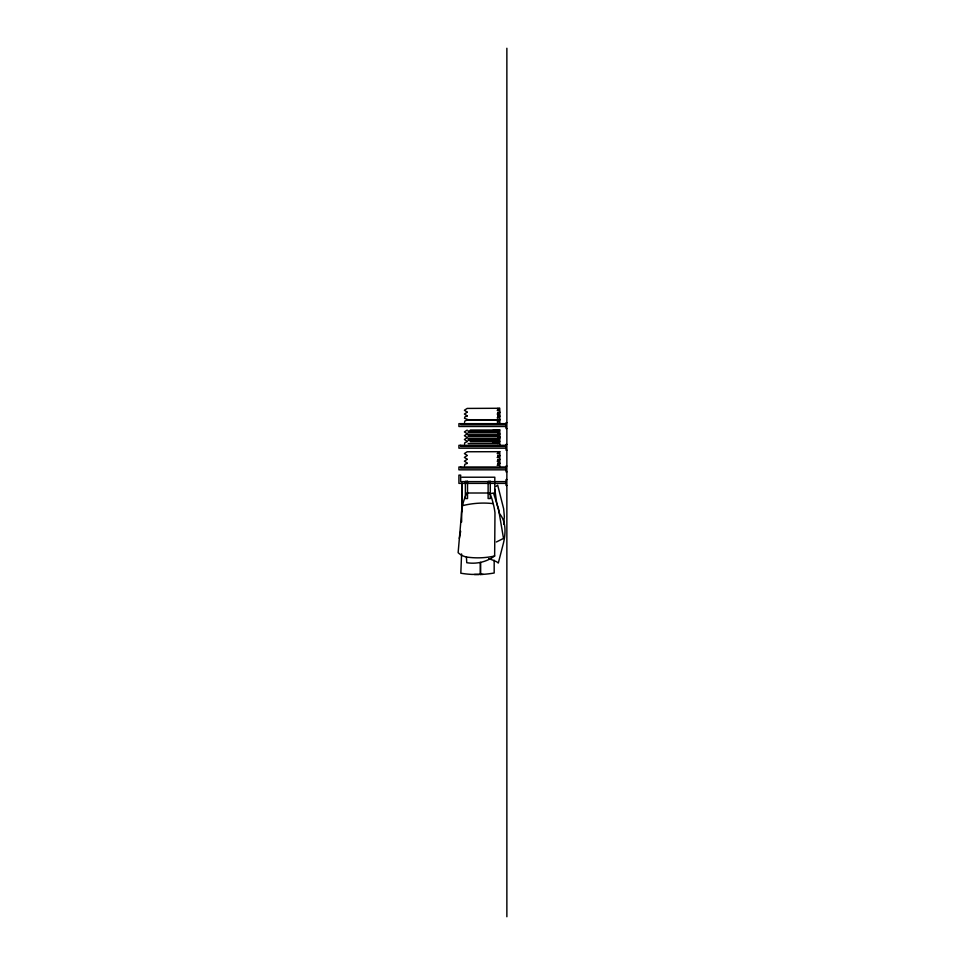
<?xml version="1.0" encoding="UTF-8"?>
<svg xmlns="http://www.w3.org/2000/svg" width="965" height="965" viewBox="0 0 965 965"><rect width="100%" height="100%" fill="white"/><g stroke="black" fill="none" stroke-linecap="round" stroke-linejoin="round"><path stroke-width="1.45" d="M461.62 522.017L461.945 483.115L462.211 511.546M461.584 553.934L460.824 573.222A98.454 98.454 0 0 0 471.933 574.416L483.091 574.344M503.658 524.26L504.345 516.528L503.658 508.808L497.675 485.118L496.046 486.372M459.328 538.422L460.667 531.257M497.819 408.352L497.819 410.246M497.819 415.939L497.819 417.833M497.819 420.004L497.819 421.898M497.819 430.028L497.819 431.91M497.819 441.681L497.819 443.562M497.819 451.692L497.819 453.586M496.384 541.98L503.513 538.422L498.507 508.832L493.501 493.006A84.618 84.618 0 0 1 489.303 493.803M467.193 412.212L464.394 414.033L467.193 415.867M467.193 416.012L464.901 416.88L464.515 418.315L468.17 419.715L499.822 419.715L499.822 417.833L497.144 417.833M467.193 430.088L464.394 431.91L467.193 433.743M467.193 433.888L464.394 435.71L467.193 437.531M467.193 437.676L464.394 439.497L467.193 441.319M467.193 441.741L464.901 442.621L464.515 444.057M467.193 455.552L464.394 457.374L467.193 459.207M467.193 459.352L464.394 461.173L467.193 462.995M467.193 463.405L464.901 464.286L464.515 465.721M494.647 556.009L494.973 512.813A64.812 64.812 0 0 0 493.199 503.621A64.426 64.426 0 0 0 489.75 493.006L466.855 493.006A55.801 55.801 0 0 0 462.826 504.297L462.392 506.251A55.801 55.801 0 0 0 461.294 516.203L458.134 552.692A17.261 17.261 0 0 0 466.421 557.01A77.96 77.96 0 0 0 494.647 556.009A36.911 36.911 0 0 1 466.758 562.704L466.409 556.829M497.988 408.834L499.822 408.267L467.193 408.424L464.394 410.246L467.193 412.067M497.819 409.305L499.822 409.305M497.144 410.246L499.822 410.246L499.822 412.622L497.988 412.622M499.822 412.151L497.759 412.176L497.819 414.033M497.819 413.092L499.822 413.092M497.144 414.033L499.822 414.033L499.822 416.41L497.988 416.41M497.819 415.927L499.822 415.939M497.819 416.88L499.822 416.88M499.822 420.004L467.193 420.065L464.901 420.945L464.515 422.381M497.988 420.475L499.822 419.92M497.819 420.945L499.822 420.945M497.144 421.898L499.822 421.898L499.822 423.78M506.866 422.706L506.046 422.706L506.046 428.532L506.866 428.532M506.046 423.659L458.918 423.659L458.918 426.494L506.323 426.494M506.323 424.733L460.679 424.733L460.679 423.659M470.293 430.028L499.822 430.028M492.572 430.499L499.822 429.944M468.17 430.969L499.822 430.969M468.17 431.91L499.822 431.91L499.822 434.286M468.17 432.863L497.819 432.863M499.822 433.816L497.759 433.852L497.819 435.71M468.17 434.769L499.822 434.769M468.17 435.71L499.822 435.71L499.822 438.086L497.988 438.086M468.17 436.65L499.822 436.65M499.822 437.615L497.759 437.64L497.819 439.497M468.17 438.556L499.822 438.556M468.17 439.497L499.822 439.497L499.822 441.391L497.819 441.391M468.17 440.45L497.819 440.45M470.293 441.681L499.822 441.681L492.572 442.151M497.819 442.621L499.822 442.621M468.17 443.562L499.822 443.562L499.822 445.323M506.866 444.37L506.046 444.37L506.046 450.197L506.866 450.197M506.046 445.323L458.918 445.323L458.918 448.17L506.323 448.17M506.323 446.409L460.679 446.409L460.679 445.323M499.822 451.692L467.193 451.765L464.394 453.586L467.193 455.408M497.988 452.175L499.822 451.608M497.819 452.645L499.822 452.645M497.144 453.586L499.822 453.586L499.822 455.963M499.822 455.492L497.759 455.516L497.819 457.374M497.819 456.433L499.822 456.433M497.144 457.374L499.822 457.374L499.822 459.75M499.822 459.28L497.759 459.316L497.819 461.173M497.819 460.221L499.822 460.221M497.144 461.173L499.822 461.173L499.822 463.055L497.819 463.055M499.822 463.345L497.759 463.381L497.819 465.239M497.988 463.815L499.822 463.26M497.819 464.286L499.822 464.286M497.144 465.239L499.822 465.239L499.822 467.12M506.866 466.035L506.046 466.035L506.046 471.873L506.866 471.873M506.046 466.988L458.918 466.988L458.918 469.834L506.323 469.834M506.323 468.073L460.679 468.073L460.679 466.988M461.958 477.217L494.816 477.217L494.816 480.486M506.866 479.581L506.046 479.581L506.046 485.419L506.866 485.419M506.323 481.619L460.679 481.619L460.679 475.118L458.918 475.118L458.918 483.381L506.323 483.381M462.573 505.431L463.453 505.431A86.79 86.79 0 0 1 493.199 503.621M474.442 574.513L479.014 574.513M494.816 489.207L496.685 503.127L499.544 513.621C506.239 521.667 505.769 533.404 503.453 543.114L498.314 563.053L496.685 561.799A93.882 93.882 0 0 0 488.664 558.59M506.866 48.25L506.866 916.75M494.816 482.886L494.816 495.021M494.177 560.231L494.177 573.005A98.454 98.454 0 0 1 480.305 574.477L480.305 562.511M480.63 562.438L480.63 574.465M467.53 481.354L465.371 481.354L465.371 498.543L467.53 498.543L467.53 481.354M490.292 481.354L488.121 481.354L488.121 498.543L490.292 498.543L490.292 481.354"/></g></svg>
